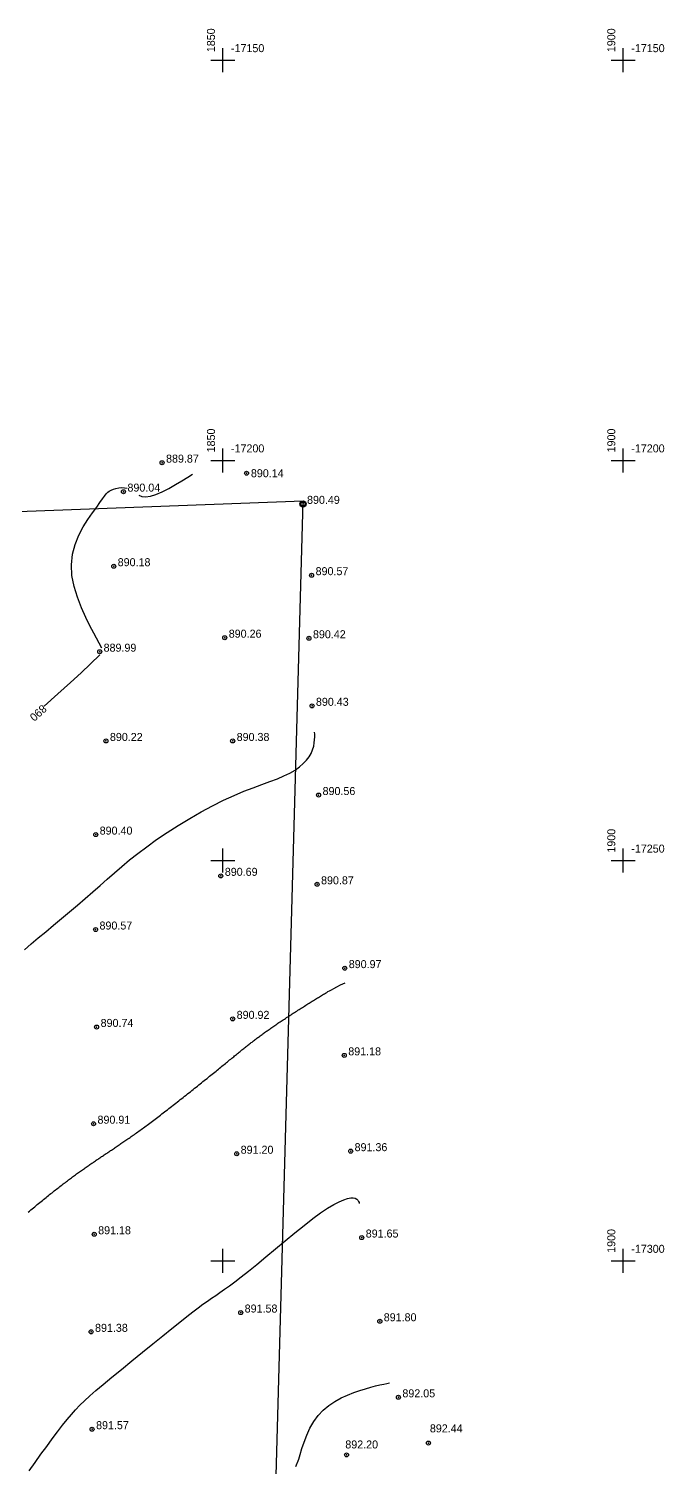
# Model space of a CAD drawing. Header units: millimetres. Extents: x -1114 to 5336, y -18321 to -16715.
# Drawn here: x -986.6 to -907.2, y -17824.7 to -17645 of the extents above; entities that cross this region are included whole.
import ezdxf

# ---------------------------------------------------------------- set-up
doc = ezdxf.new("R2010")
doc.units = ezdxf.units.MM
doc.header["$PDMODE"] = 32
doc.header["$PDSIZE"] = 0.5
doc.linetypes.add('CONTI', pattern=[0])
for name, color, linetype in [('GOR_BDEFAULT', 212, 'CONTI'), ('GORIZDEFAULT', 32, 'CONTI'), ('NAD_MDEFAULT', 7, 'CONTI'), ('PI_DTDEFAULT', 3, 'CONTI'), ('PI_OTDEFAULT', 172, 'CONTI'), ('PI_TTDEFAULT', 5, 'CONTI'), ('SETKR', 7, 'CONTI')]:
    doc.layers.add(name, color=color, linetype=linetype)
doc.styles.add('1 Цифры отметки', font='', dxfattribs={"height": 1})
doc.styles.get('1 Цифры отметки').set_extended_font_data('Kyrghyz Letterica')

# ---------------------------------------------------------------- blocks, each defined once
blk = doc.blocks.new('BL_333')
at = {"color": 0}
for p, q in [((-1.5, 0), (1.5, 0)), ((0, -1.5), (0, 1.5))]:
    blk.add_line(p, q, dxfattribs=at)

msp = doc.modelspace()

# ---------------------------------------------------------------- linework, layer by layer
at = {"color": 242, "true_color": 0xcd2027, "extrusion": (-0.01325716974884626, 0.01768293051550256, 0.999755750880501), "elevation": 589.8331356211519}
msp.add_lwpolyline([(11816.23120442711, 13994.96296030176), (11803.7132254632, 13998.75885966596), (11779.60471839021, 14006.06942209178), (11743.85568373051, 14013.71036732785), (11708.10664907081, 14021.35131256394), (11381.79729851056, 13610.22881136304), (11465.06582467756, 13552.52405538412), (11816.23113084898, 13994.96298261328)], dxfattribs=at)
at = {"color": 1, "extrusion": (-0.01325716974884626, 0.01768293051550256, 0.999755750880501), "elevation": 589.833135621152}
msp.add_lwpolyline([(11816.23113084898, 13994.96298261328), (11791.19532007743, 14002.55473671864), (11779.60471839021, 14006.06942209178), (11708.10664907081, 14021.35131256394), (11381.79729851056, 13610.22881136304), (11465.06582467756, 13552.52405538412)], dxfattribs=at)
msp.add_circle((-952.3485497760848, -17704.35104579571, 890.49), 0.3948220415869756)
at = {"layer": 'GOR_BDEFAULT', "color": 32, "lineweight": 30}
for points in [[(-972.8785497760846, -17703.26104579571, 890), (-972.4885497760852, -17703.41104579571, 890), (-972.0185497760849, -17703.47104579572, 890), (-971.4085497760843, -17703.39104579571, 890), (-970.728549776085, -17703.17104579571, 890), (-969.9485497760852, -17702.83104579571, 890), (-969.1285497760846, -17702.41104579571, 890), (-968.2885497760853, -17701.94104579571, 890), (-967.4885497760852, -17701.47104579572, 890), (-966.7585497760847, -17701.02104579571, 890), (-966.148549776085, -17700.63104579572, 890)], [(-977.4885497760852, -17722.37104579571, 890), (-978.4885497760852, -17720.50104579571, 890), (-978.9685497760847, -17719.59104579571, 890), (-979.4985497760845, -17718.52104579571, 890), (-980.0385497760853, -17717.31104579572, 890), (-980.5385497760853, -17716.01104579571, 890), (-980.9485497760852, -17714.66104579571, 890), (-981.2085497760845, -17713.29104579572, 890), (-981.2885497760853, -17711.94104579571, 890), (-981.148549776085, -17710.64104579571, 890), (-980.8185497760851, -17709.42104579571, 890), (-980.3485497760848, -17708.27104579571, 890), (-979.7985497760847, -17707.22104579572, 890), (-979.2085497760845, -17706.28104579571, 890), (-978.6285497760846, -17705.45104579571, 890), (-978.1185497760853, -17704.74104579572, 890), (-977.7185497760847, -17704.17104579571, 890), (-977.398549776085, -17703.72104579572, 890), (-977.148549776085, -17703.37104579571, 890), (-976.938549776085, -17703.10104579571, 890), (-976.7485497760845, -17702.90104579572, 890), (-976.5485497760847, -17702.75104579571, 890), (-976.3185497760851, -17702.62104579571, 890), (-976.0385497760853, -17702.51104579571, 890), (-975.7185497760847, -17702.41104579571, 890), (-975.3685497760853, -17702.35104579571, 890), (-975.0085497760847, -17702.31104579572, 890), (-974.648549776085, -17702.32104579571, 890), (-974.2985497760847, -17702.38104579572, 890)], [(-980.0585497760849, -17725.45104579571, 890), (-977.7485497760845, -17723.20104579571, 890)], [(-984.6685497760845, -17729.62104579571, 890), (-982.9685497760847, -17728.07104579571, 890), (-981.3885497760848, -17726.66104579571, 890), (-980.0585497760849, -17725.45104579571, 890)], [(-953.228549776085, -17824.60104579571, 892), (-952.8785497760846, -17823.70104579571, 892), (-952.7085497760845, -17823.09104579571, 892), (-952.4885497760852, -17822.36104579571, 892), (-952.2185497760847, -17821.55104579571, 892), (-951.8885497760848, -17820.70104579571, 892), (-951.4885497760852, -17819.83104579571, 892), (-951.0185497760849, -17819.00104579571, 892), (-950.4685497760847, -17818.23104579571, 892), (-949.8285497760844, -17817.56104579572, 892), (-949.1185497760853, -17816.97104579572, 892), (-948.358549776085, -17816.47104579572, 892), (-947.5785497760844, -17816.04104579572, 892), (-946.7785497760851, -17815.68104579571, 892), (-945.9985497760845, -17815.37104579571, 892), (-945.2385497760852, -17815.11104579571, 892), (-944.5285497760851, -17814.89104579571, 892), (-943.8785497760846, -17814.70104579571, 892), (-943.2785497760851, -17814.54104579572, 892), (-942.7485497760845, -17814.41104579571, 892), (-942.2785497760851, -17814.31104579572, 892), (-941.8885497760848, -17814.22104579572, 892), (-941.5685497760851, -17814.16104579571, 892)]]:
    msp.add_polyline3d(points, dxfattribs=at)
at = {"layer": 'GORIZDEFAULT', "color": 32}
for points in [[(-987.1585497760843, -17760.04104579572, 890.5), (-986.3085497760849, -17759.32104579571, 890.5), (-985.4185497760845, -17758.57104579571, 890.5), (-984.4885497760852, -17757.79104579572, 890.5), (-983.5185497760849, -17756.98104579571, 890.5), (-982.5285497760851, -17756.15104579572, 890.5), (-981.5285497760851, -17755.31104579572, 890.5), (-980.5285497760851, -17754.47104579572, 890.5), (-979.5485497760847, -17753.63104579572, 890.5), (-978.608549776085, -17752.80104579571, 890.5), (-977.688549776085, -17752.00104579571, 890.5), (-976.7985497760847, -17751.21104579571, 890.5), (-975.9085497760843, -17750.42104579571, 890.5), (-974.9885497760852, -17749.63104579572, 890.5), (-974.0285497760851, -17748.83104579571, 890.5), (-972.9985497760845, -17748.01104579571, 890.5), (-971.8685497760853, -17747.17104579571, 890.5), (-970.6385497760848, -17746.29104579572, 890.5), (-969.3085497760849, -17745.40104579572, 890.5), (-967.9285497760848, -17744.51104579571, 890.5), (-966.4985497760845, -17743.64104579571, 890.5), (-965.0685497760851, -17742.81104579572, 890.5), (-963.648549776085, -17742.05104579571, 890.5), (-962.2785497760851, -17741.36104579571, 890.5), (-960.9685497760847, -17740.76104579571, 890.5), (-959.728549776085, -17740.25104579571, 890.5), (-958.5685497760851, -17739.80104579571, 890.5), (-957.478549776085, -17739.40104579572, 890.5), (-956.478549776085, -17739.04104579572, 890.5), (-955.5585497760849, -17738.68104579571, 890.5), (-954.7385497760852, -17738.33104579571, 890.5), (-953.9985497760845, -17737.97104579572, 890.5), (-953.3485497760848, -17737.59104579571, 890.5), (-952.7885497760853, -17737.20104579571, 890.5), (-952.3185497760851, -17736.79104579572, 890.5), (-951.9185497760845, -17736.38104579572, 890.5), (-951.5885497760846, -17735.95104579571, 890.5), (-951.3385497760846, -17735.51104579571, 890.5), (-951.148549776085, -17735.07104579571, 890.5), (-951.0185497760849, -17734.63104579572, 890.5), (-950.938549776085, -17734.21104579571, 890.5), (-950.898549776085, -17733.81104579572, 890.5), (-950.8885497760848, -17733.44104579571, 890.5), (-950.8885497760848, -17733.12104579571, 890.5), (-950.898549776085, -17732.86104579571, 890.5)], [(-986.6900341510845, -17792.83755621238, 891), (-986.5211181354598, -17792.6961174103, 891), (-986.353549776085, -17792.55604579571, 891), (-986.1873746458768, -17792.41737717592, 891), (-986.0225862344187, -17792.28013433738, 891), (-985.85916501046, -17792.14433681134, 891), (-985.697091442752, -17792.01000412905, 891), (-985.5363460000435, -17791.87715582176, 891), (-985.3769091510849, -17791.74581142071, 891), (-985.2187613646265, -17791.61599045717, 891), (-985.061883109418, -17791.48771246238, 891), (-984.9062548542097, -17791.36098720197, 891), (-984.7518570677512, -17791.23578537905, 891), (-984.5986702187929, -17791.11206793113, 891), (-984.4466747760853, -17790.98979579571, 891), (-984.2958512083769, -17790.8689299103, 891), (-984.1461799844183, -17790.74943121238, 891), (-983.9976415729598, -17790.63126063946, 891), (-983.8502164427518, -17790.51437912905, 891), (-983.7038883177511, -17790.39875412904, 891), (-983.5586539427513, -17790.28437912905, 891), (-983.4145133177517, -17790.17125412905, 891), (-983.2714664427513, -17790.05937912905, 891), (-983.1295133177518, -17789.94875412905, 891), (-982.9886539427516, -17789.83937912905, 891), (-982.8488883177515, -17789.73125412905, 891), (-982.7102164427515, -17789.62437912905, 891), (-982.5726350625428, -17789.51874761863, 891), (-982.4361279010845, -17789.41432704571, 891), (-982.3006754271264, -17789.3110783478, 891), (-982.1662581094179, -17789.20896246238, 891), (-982.0328564167103, -17789.10794032697, 891), (-981.9004508177513, -17789.00797287905, 891), (-981.7690217812933, -17788.90902105613, 891), (-981.6385497760848, -17788.81104579571, 891), (-981.5090152708763, -17788.71401454571, 891), (-981.3803987344181, -17788.61792079571, 891), (-981.2526806354599, -17788.52276454571, 891), (-981.1258414427512, -17788.42854579571, 891), (-980.9998616250432, -17788.33526454571, 891), (-980.8747216510847, -17788.24292079571, 891), (-980.750401989626, -17788.15151454571, 891), (-980.6268831094185, -17788.06104579571, 891), (-980.504142224002, -17787.97151129051, 891), (-980.3821435260852, -17787.88289475405, 891), (-980.2608479531682, -17787.79517665509, 891), (-980.1402164427518, -17787.70833746238, 891), (-980.0202099323351, -17787.62235764467, 891), (-979.900789359418, -17787.53721767071, 891), (-979.7819156615014, -17787.45289800925, 891), (-979.6635497760844, -17787.36937912905, 891), (-979.5456624062926, -17787.28663824363, 891), (-979.4282633177518, -17787.20463954571, 891), (-979.3113720417095, -17787.1233439728, 891), (-979.1950081094183, -17787.04271246238, 891), (-979.0791910521266, -17786.96270595197, 891), (-978.963940401085, -17786.88328537905, 891), (-978.849275687543, -17786.80441168113, 891), (-978.7352164427512, -17786.72604579571, 891), (-978.6217659219183, -17786.64815191551, 891), (-978.508862276085, -17786.57070725405, 891), (-978.3964273802512, -17786.49369228009, 891), (-978.2843831094178, -17786.41708746238, 891), (-978.1726513385847, -17786.34087326967, 891), (-978.0611539427518, -17786.26503017071, 891), (-977.9498127969182, -17786.18953863425, 891), (-977.8385497760846, -17786.11437912905, 891), (-977.7272932656679, -17786.03952561342, 891), (-977.615997692752, -17785.96492600405, 891), (-977.5046239948351, -17785.89052170717, 891), (-977.3931331094182, -17785.81625412905, 891), (-977.281485974001, -17785.74206467592, 891), (-977.1696435260847, -17785.66789475405, 891), (-977.057566703168, -17785.59368576967, 891), (-976.9452164427512, -17785.51937912905, 891), (-976.8325569375429, -17785.44491623842, 891), (-976.7195654010848, -17785.37023850405, 891), (-976.6062223021263, -17785.29528733217, 891), (-976.4925081094179, -17785.22000412905, 891), (-976.3784032917101, -17785.14433030092, 891), (-976.2638883177515, -17785.06820725405, 891), (-976.1489436562933, -17784.99157639467, 891), (-976.0335497760852, -17784.91437912904, 891), (-975.9176806354599, -17784.83656337384, 891), (-975.8012841510854, -17784.75810308738, 891), (-975.6843017292103, -17784.67897873842, 891), (-975.5666747760852, -17784.59917079571, 891), (-975.4483446979602, -17784.518659728, 891), (-975.329252901085, -17784.43742600405, 891), (-975.20934079171, -17784.35545009259, 891), (-975.0885497760846, -17784.27271246238, 891), (-974.9668212604602, -17784.18919032696, 891), (-974.8440966510852, -17784.10484787904, 891), (-974.7203173542102, -17784.01964605613, 891), (-974.5954247760847, -17783.93354579571, 891), (-974.4693603229598, -17783.84650803529, 891), (-974.3420654010852, -17783.75849371238, 891), (-974.2134814167102, -17783.66946376446, 891), (-974.0835497760845, -17783.57937912905, 891), (-973.9522183958761, -17783.48819423321, 891), (-973.8194612344178, -17783.39583746238, 891), (-973.6852587604599, -17783.30223069155, 891), (-973.5495914427511, -17783.20729579571, 891), (-973.4124397500436, -17783.11095464988, 891), (-973.2737841510852, -17783.01312912905, 891), (-973.1336051146263, -17782.91374110821, 891), (-972.9918831094183, -17782.81271246238, 891), (-972.8485986042097, -17782.70997483217, 891), (-972.7037320677509, -17782.60549892071, 891), (-972.5572639687925, -17782.49926519675, 891), (-972.4091747760849, -17782.39125412904, 891), (-972.2594449583767, -17782.28144618633, 891), (-972.1080549844182, -17782.16982183738, 891), (-971.9549853229591, -17782.05636155092, 891), (-971.8002164427517, -17781.94104579571, 891), (-971.6437353229603, -17781.82387131654, 891), (-971.4855549844187, -17781.70489996238, 891), (-971.3256949583765, -17781.58420985821, 891), (-971.164174776085, -17781.46187912905, 891), (-971.0010139687929, -17781.33798589988, 891), (-970.8362320677516, -17781.21260829571, 891), (-970.6698486042096, -17781.08582444155, 891), (-970.5018831094185, -17780.95771246238, 891), (-970.3323746458764, -17780.82834722801, 891), (-970.1614404010852, -17780.69779058738, 891), (-969.9892170937928, -17780.56610113426, 891), (-969.8158414427517, -17780.43333746238, 891), (-969.6414501667095, -17780.29955816551, 891), (-969.466179984418, -17780.16482183738, 891), (-969.2901676146266, -17780.02918707176, 891), (-969.1135497760852, -17779.89271246238, 891), (-968.9364436562928, -17779.7554533478, 891), (-968.7588883177514, -17779.61745204571, 891), (-968.5809032917095, -17779.47874761863, 891), (-968.4025081094178, -17779.33937912905, 891), (-968.2237223021266, -17779.19938563947, 891), (-968.0445654010846, -17779.05880621238, 891), (-967.8650569375432, -17778.9176799103, 891), (-967.685216442751, -17778.77604579572, 891), (-967.5050829792099, -17778.63395595197, 891), (-967.3247737344182, -17778.49151454572, 891), (-967.1444254271264, -17778.34883876446, 891), (-966.9641747760843, -17778.20604579572, 891), (-966.7841585000433, -17778.06325282696, 891), (-966.6045133177513, -17777.92057704572, 891), (-966.4253759479598, -17777.77813563947, 891), (-966.2468831094184, -17777.63604579572, 891), (-966.0691552448352, -17777.49441168113, 891), (-965.8922476927519, -17777.35328537905, 891), (-965.7161995156684, -17777.21270595197, 891), (-965.541049776085, -17777.07271246238, 891), (-965.3668375365014, -17776.9333439728, 891), (-965.1936018594179, -17776.79463954571, 891), (-965.0213818073344, -17776.65663824363, 891), (-964.8502164427518, -17776.51937912905, 891), (-964.6801578490013, -17776.38290777488, 891), (-964.5113101927518, -17776.24729579571, 891), (-964.3437906615018, -17776.11262131654, 891), (-964.1777164427513, -17775.97896246238, 891), (-964.0132047240013, -17775.84639735821, 891), (-963.850372692752, -17775.71500412905, 891), (-963.6893375365016, -17775.58486089988, 891), (-963.5302164427512, -17775.45604579572, 891), (-963.3731070677513, -17775.32863043113, 891), (-963.2180289427515, -17775.20266037905, 891), (-963.0649820677518, -17775.07817470196, 891), (-962.9139664427512, -17774.95521246238, 891), (-962.7649820677516, -17774.8338127228, 891), (-962.6180289427512, -17774.71401454571, 891), (-962.4731070677517, -17774.59585699363, 891), (-962.3302164427514, -17774.47937912905, 891), (-962.1893570677512, -17774.36461024884, 891), (-962.050528942751, -17774.25154058738, 891), (-961.913732067751, -17774.14015061342, 891), (-961.778966442751, -17774.03042079572, 891), (-961.646232067751, -17773.92233160301, 891), (-961.5155289427512, -17773.81586350405, 891), (-961.3868570677514, -17773.71099696759, 891), (-961.2602164427517, -17773.60771246238, 891), (-961.1355907917105, -17773.50598720197, 891), (-961.0128987344187, -17773.40578537905, 891), (-960.8920426146269, -17773.30706793113, 891), (-960.7729247760853, -17773.20979579572, 891), (-960.6554475625435, -17773.1139299103, 891), (-960.5395133177517, -17773.01943121238, 891), (-960.4250243854603, -17772.92626063947, 891), (-960.311883109418, -17772.83437912905, 891), (-960.1999950885847, -17772.74374436342, 891), (-960.0892789427517, -17772.65430100405, 891), (-959.9796565469178, -17772.56599045717, 891), (-959.8710497760849, -17772.47875412905, 891), (-959.7633805052519, -17772.39253342593, 891), (-959.6565706094179, -17772.30726975405, 891), (-959.5505419635847, -17772.22290451968, 891), (-959.4452164427512, -17772.13937912905, 891), (-959.3405159219183, -17772.05663498842, 891), (-959.236362276085, -17771.97461350405, 891), (-959.1326773802512, -17771.89325608217, 891), (-959.0293831094177, -17771.81250412905, 891), (-958.9264013385846, -17771.73229905092, 891), (-958.8236539427517, -17771.65258225405, 891), (-958.721062796918, -17771.57329514467, 891), (-958.6185497760853, -17771.49437912905, 891), (-958.5160367552517, -17771.41577561342, 891), (-958.413445609418, -17771.33742600405, 891), (-958.310698213585, -17771.25927170717, 891), (-958.2077164427519, -17771.18125412905, 891), (-958.1044221719185, -17771.10331467592, 891), (-958.0007372760847, -17771.02539475404, 891), (-957.8965836302514, -17770.94743576967, 891), (-957.7918831094184, -17770.86937912905, 891), (-957.6865608437929, -17770.79117274884, 891), (-957.5805549844181, -17770.71279058738, 891), (-957.4738069375435, -17770.63421311342, 891), (-957.3662581094177, -17770.55542079571, 891), (-957.2578499062929, -17770.47639410301, 891), (-957.1485237344177, -17770.39711350405, 891), (-957.0382210000434, -17770.31755946759, 891), (-956.9268831094178, -17770.23771246238, 891), (-956.8144482135849, -17770.15754644675, 891), (-956.700841442751, -17770.07700933738, 891), (-956.5859846719177, -17769.9960425405, 891), (-956.469799776085, -17769.91458746238, 891), (-956.3522086302519, -17769.83258550926, 891), (-956.2331331094183, -17769.74997808738, 891), (-956.1124950885851, -17769.666706603, 891), (-955.9902164427513, -17769.58271246238, 891), (-955.8662418333761, -17769.4979533478, 891), (-955.7406070677516, -17769.41245204572, 891), (-955.6133707396266, -17769.32624761863, 891), (-955.4845914427515, -17769.23937912905, 891), (-955.3543277708759, -17769.15188563947, 891), (-955.2226383177513, -17769.06380621238, 891), (-955.0895816771263, -17768.9751799103, 891), (-954.9552164427514, -17768.88604579572, 891), (-954.8196109740011, -17768.79644618634, 891), (-954.6828726927515, -17768.70643642071, 891), (-954.545118786501, -17768.61607509259, 891), (-954.4064664427515, -17768.52542079572, 891), (-954.2670328490012, -17768.43453212384, 891), (-954.1269351927513, -17768.34346767071, 891), (-953.9862906615017, -17768.25228603009, 891), (-953.8452164427517, -17768.16104579571, 891), (-953.7038232135847, -17768.06980230613, 891), (-953.5621956094183, -17767.97859787905, 891), (-953.4204117552517, -17767.88747157696, 891), (-953.2785497760851, -17767.79646246238, 891), (-953.1366877969185, -17767.7056095978, 891), (-952.9949039427511, -17767.61495204571, 891), (-952.8532763385847, -17767.52452886863, 891), (-952.7118831094176, -17767.43437912905, 891), (-952.5708023802508, -17767.34454514467, 891), (-952.4301122760844, -17767.25508225405, 891), (-952.2898909219175, -17767.16604905092, 891), (-952.1502164427511, -17767.07750412905, 891), (-952.0111669635844, -17766.98950608217, 891), (-951.8728206094183, -17766.90211350405, 891), (-951.7352555052512, -17766.81538498842, 891), (-951.5985497760848, -17766.72937912905, 891), (-951.4627815469184, -17766.64415451967, 891), (-951.3280289427512, -17766.55976975405, 891), (-951.194370088585, -17766.47628342592, 891), (-951.061883109418, -17766.39375412905, 891), (-950.9306461302513, -17766.31224045717, 891), (-950.8007372760849, -17766.23180100405, 891), (-950.672234671918, -17766.15249436342, 891), (-950.5452164427516, -17766.07437912905, 891), (-950.4196370156678, -17765.99743251446, 891), (-950.294956026085, -17765.92130621238, 891), (-950.1705094115014, -17765.8455705353, 891), (-950.0456331094183, -17765.76979579572, 891), (-949.9196630573351, -17765.69355230613, 891), (-949.7919351927512, -17765.61641037905, 891), (-949.6617854531678, -17765.53794032697, 891), (-949.5285497760851, -17765.45771246238, 891), (-949.3892529010855, -17765.3742424103, 891), (-949.2316747760851, -17765.28182704571, 891), (-949.0412841510852, -17765.17370855613, 891), (-948.8035497760848, -17765.04312912905, 891), (-948.503940401085, -17764.88333095197, 891), (-948.1279247760849, -17764.68755621238, 891), (-947.6609716510848, -17764.44904709779, 891), (-947.0885497760855, -17764.16104579571, 891)], [(-986.5685497760851, -17825.16104579571, 891.5), (-985.8085497760849, -17824.10104579571, 891.5), (-985.0785497760844, -17823.08104579571, 891.5), (-984.358549776085, -17822.09104579571, 891.5), (-983.6685497760845, -17821.15104579572, 891.5), (-983.0085497760847, -17820.27104579571, 891.5), (-982.3785497760846, -17819.46104579571, 891.5), (-981.7985497760847, -17818.74104579572, 891.5), (-981.2685497760849, -17818.09104579571, 891.5), (-980.7485497760845, -17817.51104579571, 891.5), (-980.2185497760847, -17816.95104579571, 891.5), (-979.6385497760848, -17816.39104579571, 891.5), (-978.9885497760852, -17815.79104579572, 891.5), (-978.2185497760847, -17815.12104579571, 891.5), (-977.3085497760849, -17814.35104579571, 891.5), (-976.228549776085, -17813.46104579571, 891.5), (-975.0285497760851, -17812.47104579572, 891.5), (-973.7385497760852, -17811.41104579571, 891.5), (-972.4185497760845, -17810.34104579571, 891.5), (-971.108549776085, -17809.28104579571, 891.5), (-969.858549776085, -17808.28104579571, 891.5), (-968.7185497760847, -17807.36104579571, 891.5), (-967.7185497760847, -17806.57104579571, 891.5), (-966.858549776085, -17805.88104579572, 891.5), (-966.108549776085, -17805.30104579571, 891.5), (-965.438549776085, -17804.79104579572, 891.5), (-964.8485497760848, -17804.34104579571, 891.5), (-964.2985497760847, -17803.94104579571, 891.5), (-963.7785497760851, -17803.57104579571, 891.5), (-963.2585497760847, -17803.22104579572, 891.5), (-962.728549776085, -17802.86104579571, 891.5), (-962.1585497760843, -17802.47104579572, 891.5), (-961.5385497760853, -17802.03104579571, 891.5), (-960.8485497760848, -17801.52104579571, 891.5), (-960.0585497760849, -17800.92104579571, 891.5), (-959.148549776085, -17800.20104579571, 891.5), (-958.1285497760846, -17799.36104579571, 891.5), (-956.9985497760845, -17798.43104579571, 891.5), (-955.8085497760849, -17797.43104579571, 891.5), (-954.5985497760848, -17796.42104579571, 891.5), (-953.3885497760848, -17795.42104579571, 891.5), (-952.2185497760847, -17794.48104579571, 891.5), (-951.1285497760846, -17793.64104579571, 891.5), (-950.148549776085, -17792.93104579571, 891.5), (-949.2785497760851, -17792.35104579571, 891.5), (-948.5185497760849, -17791.89104579571, 891.5), (-947.8485497760848, -17791.53104579571, 891.5), (-947.2685497760849, -17791.28104579571, 891.5), (-946.7885497760853, -17791.12104579571, 891.5), (-946.398549776085, -17791.04104579572, 891.5), (-946.0785497760844, -17791.04104579572, 891.5), (-945.8285497760844, -17791.10104579571, 891.5), (-945.648549776085, -17791.20104579571, 891.5), (-945.5185497760849, -17791.33104579571, 891.5), (-945.4185497760845, -17791.48104579571, 891.5), (-945.358549776085, -17791.62104579571, 891.5), (-945.3185497760851, -17791.75104579571, 891.5)]]:
    msp.add_polyline3d(points, dxfattribs=at)
at = {"layer": 'PI_DTDEFAULT', "color": 18, "true_color": 0x000000}
for p in [(-962.1285497760846, -17721.06104579572, 890.258), (-961.1385497760848, -17733.96104579571, 890.3789999999999), (-962.6185497760853, -17750.82104579571, 890.689), (-961.1385497760848, -17768.68104579571, 890.924), (-960.6385497760848, -17785.54104579572, 891.196), (-960.1385497760848, -17805.38104579572, 891.577)]:
    msp.add_point(p, dxfattribs=at)
at = {"layer": 'PI_TTDEFAULT', "color": 18, "true_color": 0x000000}
for p in [(-969.9585497760845, -17699.20104579571, 889.87), (-959.4085497760843, -17700.51104579571, 890.14), (-974.7785497760851, -17702.82104579571, 890.04), (-952.3485497760848, -17704.35104579571, 890.49), (-975.9885497760852, -17712.14104579571, 890.18), (-951.2785497760851, -17713.26104579571, 890.57), (-951.608549776085, -17721.14104579571, 890.42), (-977.7485497760845, -17722.81104579572, 889.99), (-951.228549776085, -17729.58104579571, 890.43), (-976.9685497760847, -17733.96104579571, 890.22), (-950.398549776085, -17740.72104579572, 890.56), (-978.2385497760852, -17745.66104579571, 890.4), (-950.5885497760846, -17751.87104579571, 890.87), (-978.2585497760847, -17757.52104579571, 890.57), (-947.1385497760848, -17762.35104579571, 890.97), (-978.1285497760846, -17769.70104579571, 890.74), (-947.1985497760852, -17773.24104579572, 891.18), (-978.5185497760849, -17781.79104579572, 890.91), (-946.398549776085, -17785.21104579571, 891.36), (-978.4285497760848, -17795.59104579571, 891.18), (-945.0185497760849, -17796.01104579571, 891.65), (-942.7585497760847, -17806.46104579571, 891.8), (-978.8185497760851, -17807.78104579571, 891.38), (-940.438549776085, -17815.96104579571, 892.05), (-978.6985497760852, -17819.95104579571, 891.57), (-936.688549776085, -17821.67104579571, 892.44), (-946.9185497760845, -17823.15104579572, 892.2)]:
    msp.add_point(p, dxfattribs=at)

# ---------------------------------------------------------------- block references
at = {"layer": 'SETKR', "color": 18, "true_color": 0x000000}
for p in [(-962.3485497760848, -17648.91104579571), (-912.3485497760848, -17648.91104579571), (-962.3485497760848, -17698.91104579571), (-912.3485497760848, -17698.91104579571), (-962.3485497760848, -17748.91104579571), (-912.3485497760848, -17748.91104579571), (-962.3485497760848, -17798.91104579571), (-912.3485497760848, -17798.91104579571)]:
    msp.add_blockref('BL_333', p, dxfattribs=at)

# ---------------------------------------------------------------- texts
at = {"layer": 'GOR_BDEFAULT', "color": 32, "style": '1 Цифры отметки'}
msp.add_text('890', height=1, rotation=222.104589, dxfattribs=at).set_placement((-984.9265810144179, -17729.34661797133, 890))
at = {"layer": 'NAD_MDEFAULT', "color": 7, "style": '1 Цифры отметки'}
for s, p in [('1850', (-963.3485497760848, -17647.91104579571)), ('1900', (-913.3485497760848, -17647.91104579571)), ('1850', (-963.3485497760848, -17697.91104579571)), ('1900', (-913.3485497760848, -17697.91104579571)), ('1900', (-913.3485497760848, -17747.91104579571)), ('1900', (-913.3485497760848, -17747.91104579571)), ('1900', (-913.3485497760848, -17797.91104579571))]:
    msp.add_text(s, height=1, rotation=90, dxfattribs=at).set_placement(p)
for s, p in [('-17150', (-961.3485497760848, -17647.91104579571)), ('-17150', (-911.3485497760848, -17647.91104579571)), ('-17200', (-961.3485497760848, -17697.91104579571)), ('-17200', (-911.3485497760848, -17697.91104579571)), ('-17250', (-911.3485497760848, -17747.91104579571)), ('-17250', (-911.3485497760848, -17747.91104579571)), ('-17300', (-911.3485497760848, -17797.91104579571))]:
    msp.add_text(s, height=1, dxfattribs=at).set_placement(p)
at = {"layer": 'PI_OTDEFAULT', "color": 18, "true_color": 0x000000, "style": '1 Цифры отметки'}
for s, p in [('889.87', (-969.4585497760845, -17699.19104579571)), ('890.14', (-958.8603409747448, -17701.01456968985)), ('890.04', (-974.2785497760851, -17702.81104579572)), ('890.49', (-951.8485497760848, -17704.34104579571)), ('890.18', (-975.4985497760845, -17712.13104579572)), ('890.57', (-950.7785497760851, -17713.25104579571)), ('890.26', (-961.6285497760846, -17721.06104579572)), ('890.42', (-951.108549776085, -17721.13104579572)), ('889.99', (-977.2585497760847, -17722.81104579572)), ('890.43', (-950.7385497760852, -17729.57104579571)), ('890.22', (-976.4685497760847, -17733.96104579571)), ('890.38', (-960.6385497760848, -17733.96104579571)), ('890.56', (-949.9085497760843, -17740.72104579572)), ('890.40', (-977.7485497760845, -17745.66104579571)), ('890.69', (-962.1185497760853, -17750.81104579572)), ('890.87', (-950.0985497760848, -17751.87104579571)), ('890.57', (-977.7685497760849, -17757.52104579571)), ('890.97', (-946.6385497760848, -17762.34104579571)), ('890.92', (-960.6385497760848, -17768.68104579571)), ('890.74', (-977.6285497760846, -17769.69104579571)), ('891.18', (-946.6985497760852, -17773.24104579572)), ('890.91', (-978.0185497760849, -17781.78104579571)), ('891.20', (-960.1385497760848, -17785.53104579571)), ('891.36', (-945.9085497760843, -17785.21104579571)), ('891.18', (-977.938549776085, -17795.59104579571)), ('891.65', (-944.5185497760849, -17796.00104579571)), ('891.58', (-959.6385497760848, -17805.37104579571)), ('891.38', (-978.3285497760844, -17807.78104579571)), ('891.80', (-942.2685497760849, -17806.46104579571)), ('892.05', (-939.938549776085, -17815.96104579571)), ('891.57', (-978.1985497760852, -17819.94104579571)), ('892.44', (-936.5050521818666, -17820.34361241492)), ('892.20', (-947.0686031325731, -17822.35017992073))]:
    msp.add_text(s, height=1, dxfattribs=at).set_placement(p)

doc.saveas('drawing.dxf')
